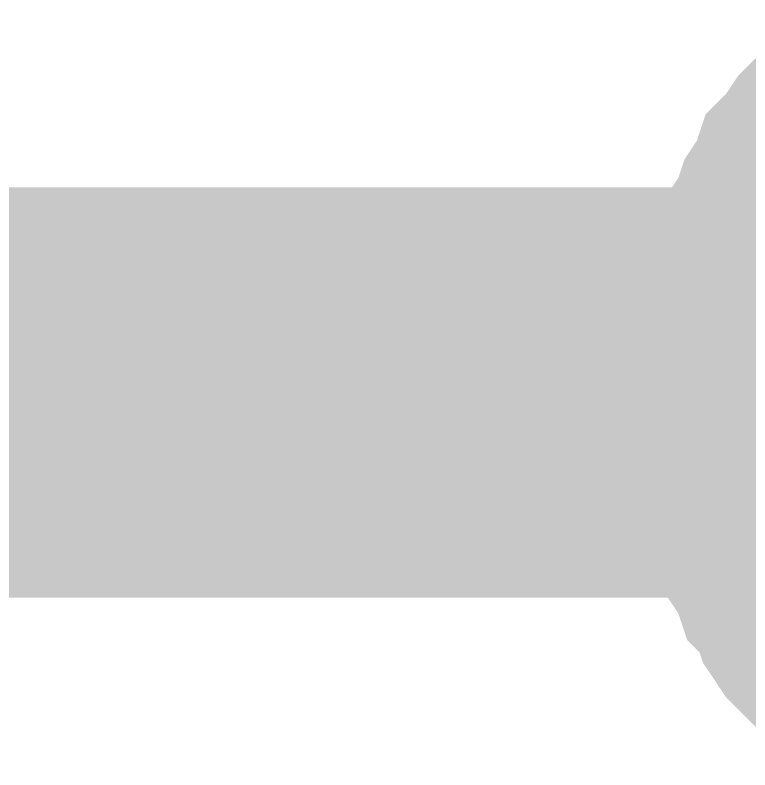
# Model space of a CAD drawing. Header units: inches. Extents: x 0 to 841, y 0 to 594.
# Drawn here: x 320.485 to 321.826, y 551.807 to 553.184 of the extents above; entities that cross this region are included whole.
import ezdxf

# ---------------------------------------------------------------- set-up
doc = ezdxf.new("R2010")
doc.units = ezdxf.units.IN
doc.layers.add('Sheet', color=255, linetype='Continuous')

msp = doc.modelspace()

# ---------------------------------------------------------------- linework, layer by layer
at = {"layer": 'Sheet'}
for points in [[(321.753, 552.4955, 0.2997, 0.2997, 0), (321.753, 552.5292, 0.2997, 0.2997, 0), (321.753, 552.5741, 0.2997, 0.2997, 0), (321.7642, 552.6078, 0.2997, 0.2997, 0), (321.7642, 552.6527, 0.2997, 0.2997, 0), (321.7755, 552.6864, 0.2997, 0.2997, 0), (321.7867, 552.7201, 0.2997, 0.2997, 0), (321.7979, 552.7537, 0.2997, 0.2997, 0), (321.8092, 552.7874, 0.2997, 0.2997, 0), (321.8316, 552.8211, 0.2997, 0.2997, 0), (321.8428, 552.8548, 0.2997, 0.2997, 0), (321.8653, 552.8885, 0.2997, 0.2997, 0), (321.8765, 552.9222, 0.2997, 0.2997, 0), (321.899, 552.9446, 0.2997, 0.2997, 0), (321.9215, 552.9783, 0.2997, 0.2997, 0), (321.9551, 553.012, 0.2997, 0.2997, 0), (321.9776, 553.0345, 0.2997, 0.2997, 0)], [(321.753, 552.4955, 0.2997, 0.2997, 0), (321.753, 552.5292, 0.2997, 0.2997, 0), (321.753, 552.5741, 0.2997, 0.2997, 0), (321.7642, 552.6078, 0.2997, 0.2997, 0), (321.7642, 552.6527, 0.2997, 0.2997, 0), (321.7755, 552.6864, 0.2997, 0.2997, 0), (321.7867, 552.7201, 0.2997, 0.2997, 0), (321.7979, 552.7537, 0.2997, 0.2997, 0), (321.8092, 552.7874, 0.2997, 0.2997, 0), (321.8316, 552.8211, 0.2997, 0.2997, 0), (321.8428, 552.8548, 0.2997, 0.2997, 0), (321.8653, 552.8885, 0.2997, 0.2997, 0), (321.8765, 552.9222, 0.2997, 0.2997, 0), (321.899, 552.9446, 0.2997, 0.2997, 0), (321.9215, 552.9783, 0.2997, 0.2997, 0), (321.9551, 553.012, 0.2997, 0.2997, 0), (321.9776, 553.0345, 0.2997, 0.2997, 0)], [(321.753, 552.4955, 0.0991, 0.0991, 0), (321.753, 552.5292, 0.0991, 0.0991, 0), (321.753, 552.5741, 0.0991, 0.0991, 0), (321.7642, 552.6078, 0.0991, 0.0991, 0), (321.7642, 552.6527, 0.0991, 0.0991, 0), (321.7755, 552.6864, 0.0991, 0.0991, 0), (321.7867, 552.7201, 0.0991, 0.0991, 0), (321.7979, 552.7537, 0.0991, 0.0991, 0), (321.8092, 552.7874, 0.0991, 0.0991, 0), (321.8316, 552.8211, 0.0991, 0.0991, 0), (321.8428, 552.8548, 0.0991, 0.0991, 0), (321.8653, 552.8885, 0.0991, 0.0991, 0), (321.8765, 552.9222, 0.0991, 0.0991, 0)], [(321.753, 552.4955, 0.0991, 0.0991, 0), (321.753, 552.5292, 0.0991, 0.0991, 0), (321.753, 552.5741, 0.0991, 0.0991, 0), (321.7642, 552.6078, 0.0991, 0.0991, 0), (321.7642, 552.6527, 0.0991, 0.0991, 0), (321.7755, 552.6864, 0.0991, 0.0991, 0), (321.7867, 552.7201, 0.0991, 0.0991, 0), (321.7979, 552.7537, 0.0991, 0.0991, 0), (321.8092, 552.7874, 0.0991, 0.0991, 0), (321.8316, 552.8211, 0.0991, 0.0991, 0), (321.8428, 552.8548, 0.0991, 0.0991, 0), (321.8653, 552.8885, 0.0991, 0.0991, 0), (321.8765, 552.9222, 0.0991, 0.0991, 0)], [(320.0125, 552.4955, 0.7493, 0.7493, 0), (322.5166, 552.4955, 0.7493, 0.7493, 0), (330.0063, 552.4955, 0.7493, 0.7493, 0), (345.0081, 552.4955, 0.7493, 0.7493, 0)], [(321.9776, 551.9564, 0.2997, 0.2997, 0), (321.9551, 551.9789, 0.2997, 0.2997, 0), (321.9215, 552.0126, 0.2997, 0.2997, 0), (321.899, 552.0351, 0.2997, 0.2997, 0), (321.8765, 552.0687, 0.2997, 0.2997, 0), (321.8653, 552.1024, 0.2997, 0.2997, 0), (321.8428, 552.1249, 0.2997, 0.2997, 0), (321.8316, 552.1586, 0.2997, 0.2997, 0), (321.8092, 552.1923, 0.2997, 0.2997, 0), (321.7979, 552.226, 0.2997, 0.2997, 0), (321.7867, 552.2709, 0.2997, 0.2997, 0), (321.7755, 552.3046, 0.2997, 0.2997, 0), (321.7642, 552.3382, 0.2997, 0.2997, 0), (321.7642, 552.3832, 0.2997, 0.2997, 0), (321.753, 552.4169, 0.2997, 0.2997, 0), (321.753, 552.4505, 0.2997, 0.2997, 0), (321.753, 552.4955, 0.2997, 0.2997, 0)], [(321.753, 552.4955, 0.2997, 0.2997, 0), (321.753, 552.4955, 0.2997, 0.2997, 0)], [(321.9776, 551.9564, 0.2997, 0.2997, 0), (321.9551, 551.9789, 0.2997, 0.2997, 0), (321.9215, 552.0126, 0.2997, 0.2997, 0), (321.899, 552.0351, 0.2997, 0.2997, 0), (321.8765, 552.0687, 0.2997, 0.2997, 0), (321.8653, 552.1024, 0.2997, 0.2997, 0), (321.8428, 552.1249, 0.2997, 0.2997, 0), (321.8316, 552.1586, 0.2997, 0.2997, 0), (321.8092, 552.1923, 0.2997, 0.2997, 0), (321.7979, 552.226, 0.2997, 0.2997, 0), (321.7867, 552.2709, 0.2997, 0.2997, 0), (321.7755, 552.3046, 0.2997, 0.2997, 0), (321.7642, 552.3382, 0.2997, 0.2997, 0), (321.7642, 552.3832, 0.2997, 0.2997, 0), (321.753, 552.4169, 0.2997, 0.2997, 0), (321.753, 552.4505, 0.2997, 0.2997, 0), (321.753, 552.4955, 0.2997, 0.2997, 0)], [(321.753, 552.4955, 0.2997, 0.2997, 0), (321.753, 552.4955, 0.2997, 0.2997, 0)], [(321.8765, 552.0687, 0.0991, 0.0991, 0), (321.8653, 552.1024, 0.0991, 0.0991, 0), (321.8428, 552.1249, 0.0991, 0.0991, 0), (321.8316, 552.1586, 0.0991, 0.0991, 0), (321.8092, 552.1923, 0.0991, 0.0991, 0), (321.7979, 552.226, 0.0991, 0.0991, 0), (321.7867, 552.2709, 0.0991, 0.0991, 0), (321.7755, 552.3046, 0.0991, 0.0991, 0), (321.7642, 552.3382, 0.0991, 0.0991, 0), (321.7642, 552.3832, 0.0991, 0.0991, 0), (321.753, 552.4169, 0.0991, 0.0991, 0), (321.753, 552.4505, 0.0991, 0.0991, 0), (321.753, 552.4955, 0.0991, 0.0991, 0)], [(321.753, 552.4955, 0.0991, 0.0991, 0), (321.753, 552.4955, 0.0991, 0.0991, 0)], [(321.8765, 552.0687, 0.0991, 0.0991, 0), (321.8653, 552.1024, 0.0991, 0.0991, 0), (321.8428, 552.1249, 0.0991, 0.0991, 0), (321.8316, 552.1586, 0.0991, 0.0991, 0), (321.8092, 552.1923, 0.0991, 0.0991, 0), (321.7979, 552.226, 0.0991, 0.0991, 0), (321.7867, 552.2709, 0.0991, 0.0991, 0), (321.7755, 552.3046, 0.0991, 0.0991, 0), (321.7642, 552.3382, 0.0991, 0.0991, 0), (321.7642, 552.3832, 0.0991, 0.0991, 0), (321.753, 552.4169, 0.0991, 0.0991, 0), (321.753, 552.4505, 0.0991, 0.0991, 0), (321.753, 552.4955, 0.0991, 0.0991, 0)], [(321.753, 552.4955, 0.0991, 0.0991, 0), (321.753, 552.4955, 0.0991, 0.0991, 0)]]:
    msp.add_lwpolyline(points, format="xyseb", dxfattribs=at)

doc.saveas('drawing.dxf')
